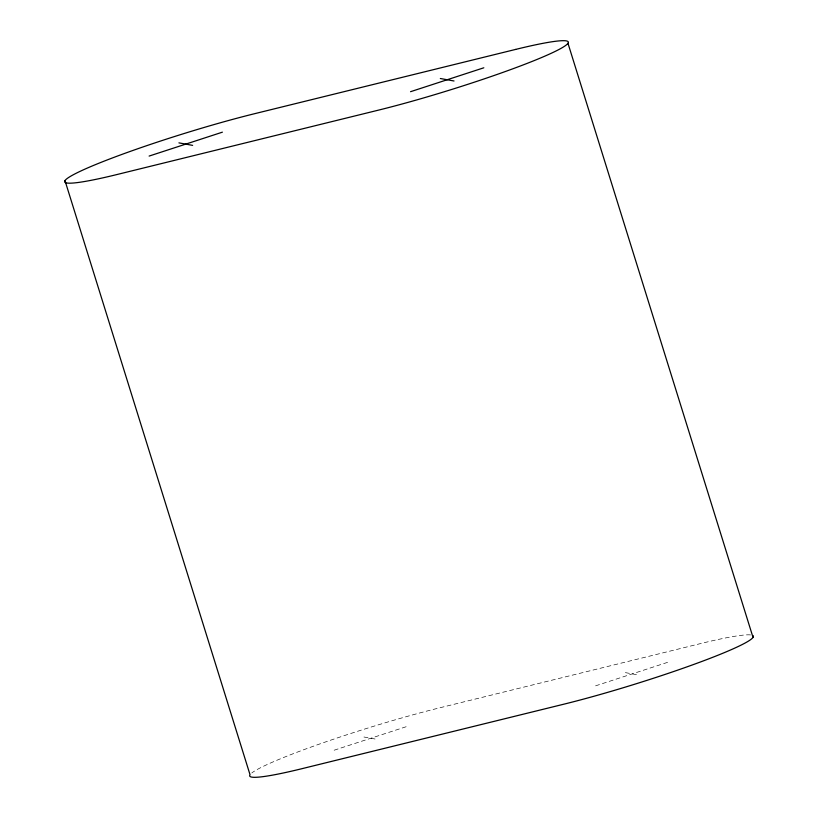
<?xml version="1.0" encoding="UTF-8"?>
<svg xmlns="http://www.w3.org/2000/svg" width="818" height="818" viewBox="0 0 818 818"><rect width="100%" height="100%" fill="white"/><g stroke="black" fill="none" stroke-linecap="round" stroke-linejoin="round"><path stroke-width="0.61" stroke-dasharray="4.09 3.07" d="M334.173 750.208L407.456 726.302M595.596 685.832L668.879 661.926M625.381 672.631L639.083 675.126M363.969 737.008L377.671 739.492M750.535 634.921A126.841 10.614 -17.3 0 0 700.689 643.551L439.276 707.928A126.841 10.614 -17.3 0 0 251.832 772.938"/><path stroke-width="1.23" d="M149.121 156.074L222.404 132.168M410.544 91.698L483.827 67.792M440.329 78.508L454.031 80.992M178.917 142.874L192.619 145.369M567.968 43.272L753.02 637.396M64.98 180.604L250.032 774.728A126.841 10.614 -17.3 0 0 302.363 768.583L563.776 704.206A126.841 10.614 -17.3 0 0 693.899 664.38A126.841 10.614 -17.3 0 0 752.805 635.525M515.637 49.417L254.224 113.794A126.841 10.614 -17.3 0 0 85.818 168.733A126.841 10.614 -17.3 0 0 117.311 174.449L378.724 110.072A126.841 10.614 -17.3 0 0 547.14 55.133A126.841 10.614 -17.3 0 0 515.637 49.417"/></g></svg>
